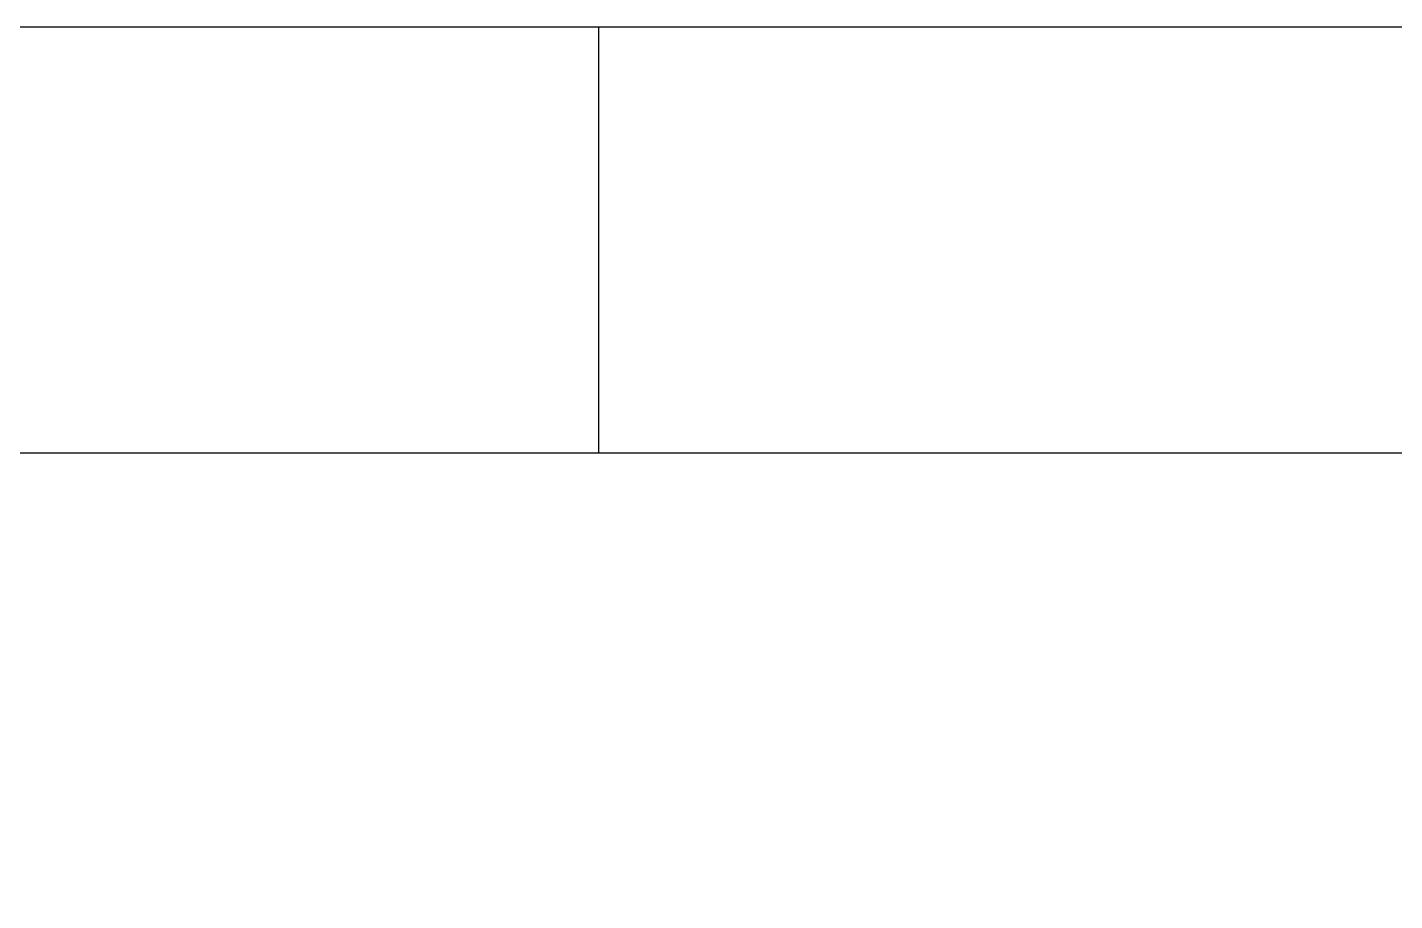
# Model space of a CAD drawing. Header units: inches. Extents: x 32166 to 66782, y 2386 to 7162.
# Drawn here: x 33085.2 to 33224.6, y 4139.5 to 4228.6 of the extents above; entities that cross this region are included whole.
import ezdxf

# ---------------------------------------------------------------- set-up
doc = ezdxf.new("R2010")
doc.units = ezdxf.units.IN
doc.header["$LTSCALE"] = 0.6431102362
doc.header["$MEASUREMENT"] = 0
doc.layers.get('0').update_dxf_attribs({"linetype": 'CONTINUOUS'})

msp = doc.modelspace()

# ---------------------------------------------------------------- linework, layer by layer
for p, q in [((33143.41944437598, 4228.605699957983), (33143.41944437598, 4185.17388177614)), ((34728.67727855836, 4185.17388177614), (32209.63888292078, 4185.17388177614))]:
    msp.add_line(p, q)
msp.add_lwpolyline([(32166.20706473892, 2385.855699957984), (34772.10909674019, 2385.855699957984), (34772.10909674019, 4228.605699957983), (32166.20706473892, 4228.605699957983)], close=True)

doc.saveas('drawing.dxf')
